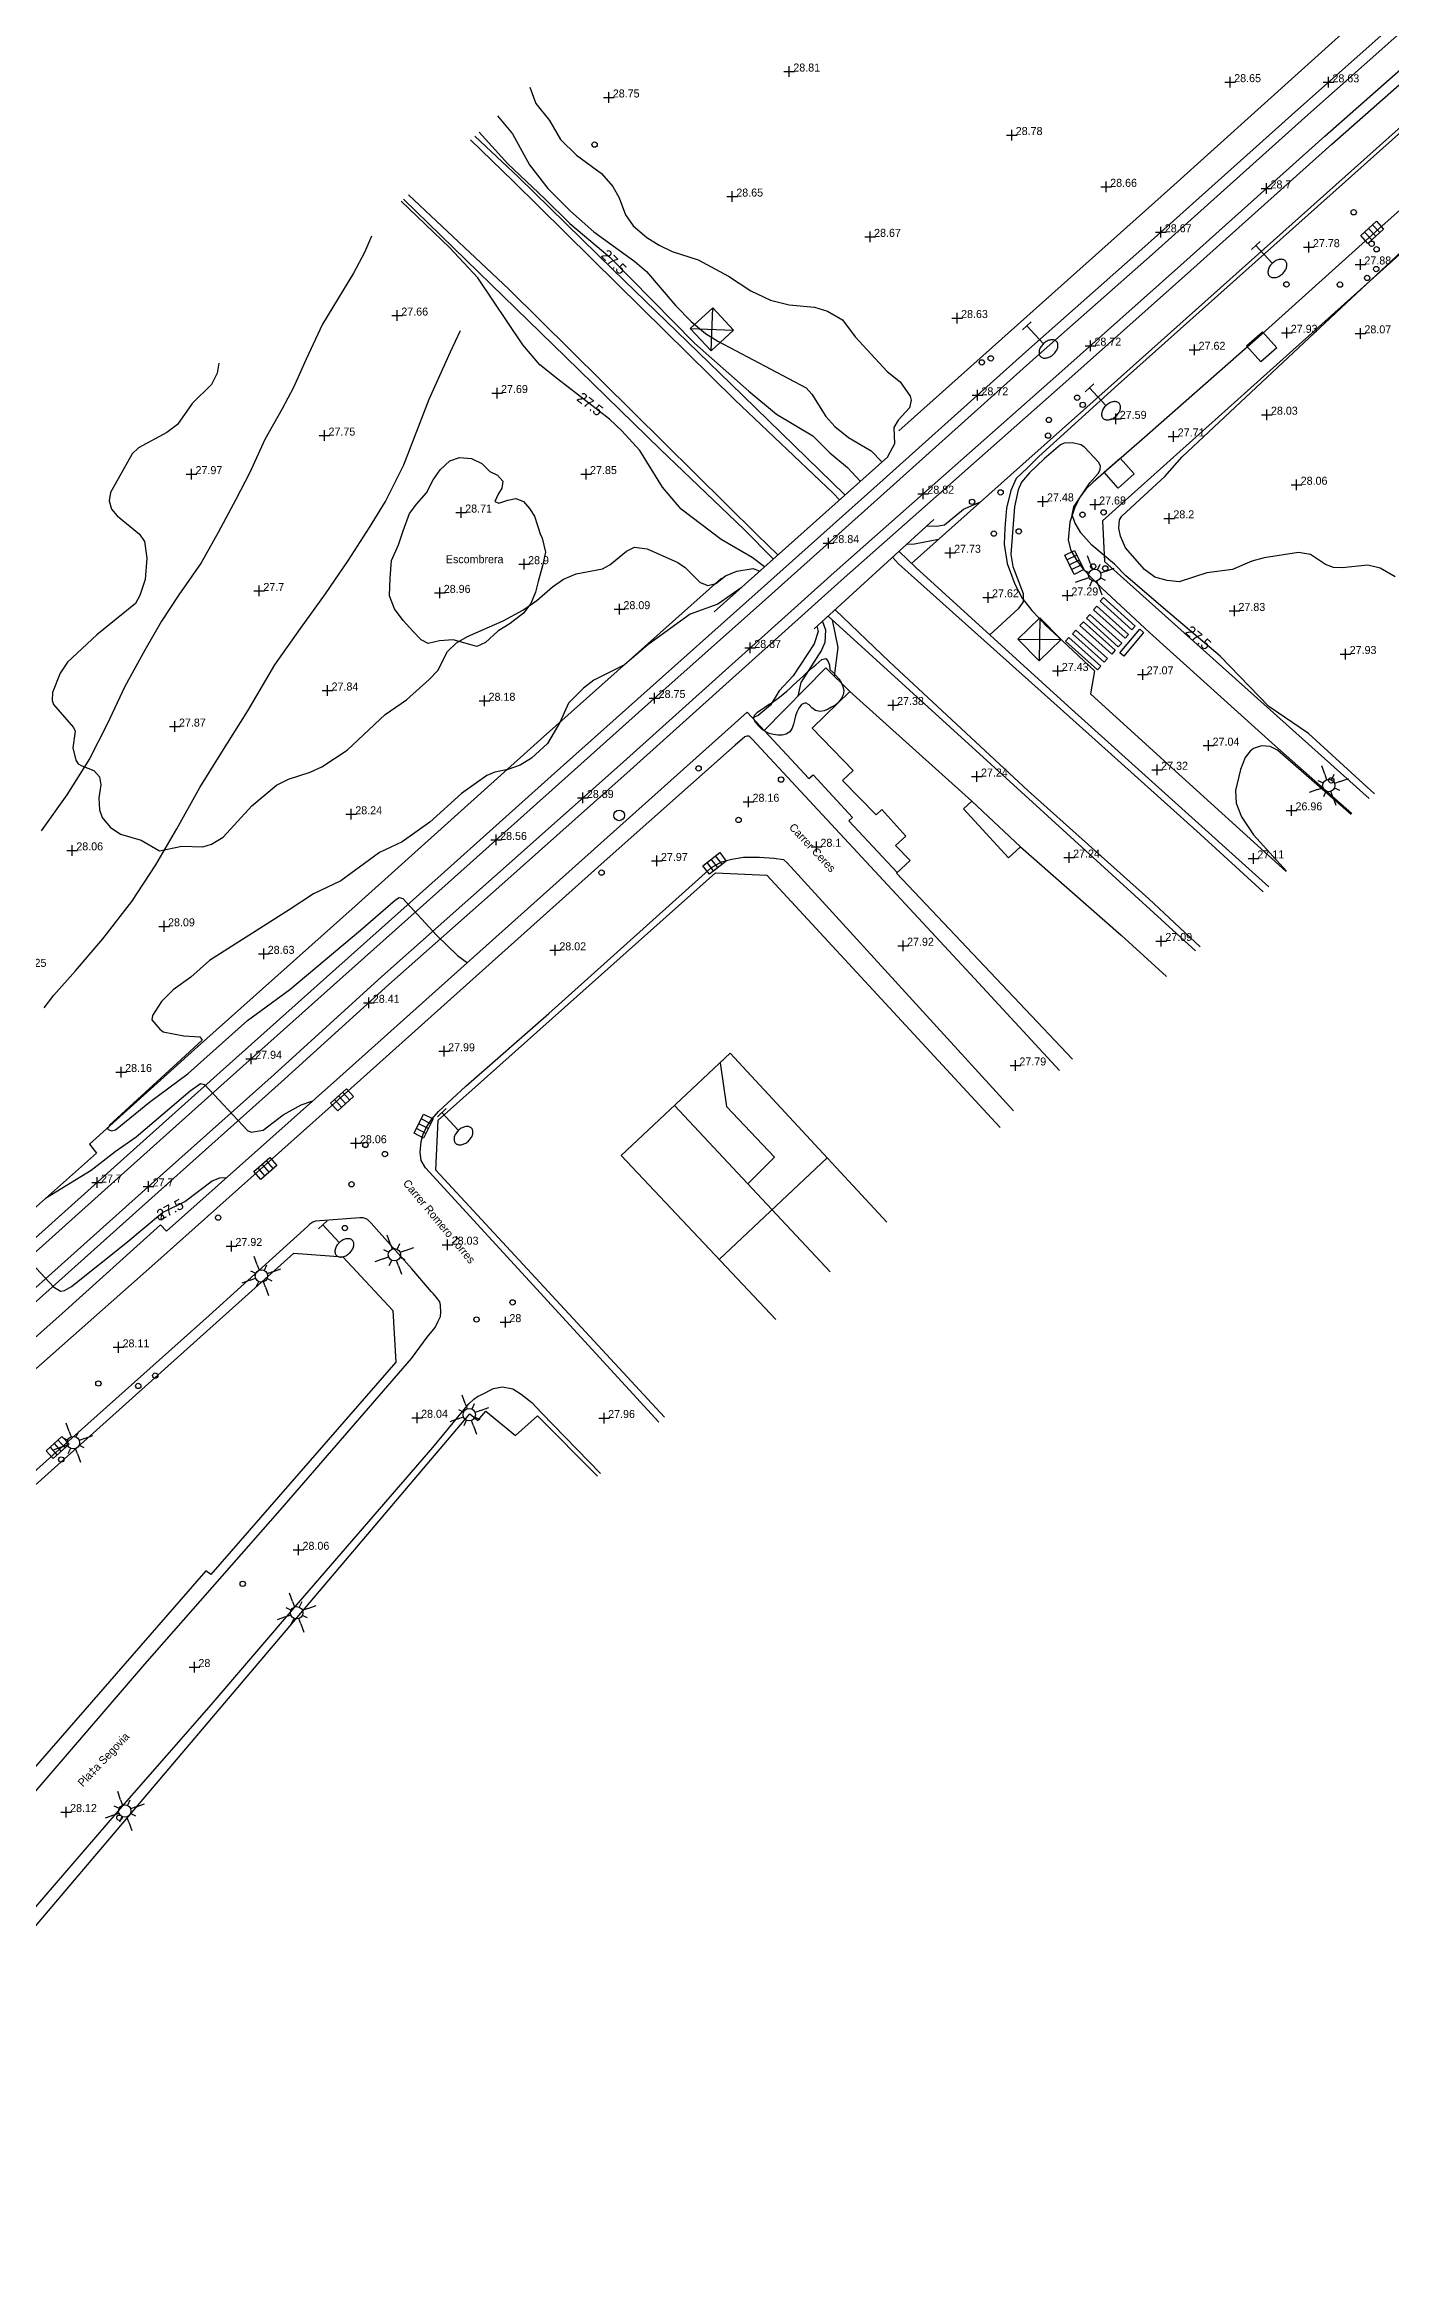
# Model space of a CAD drawing. Extents: x 471511 to 473316, y 4381952 to 4383346.
# Drawn here: x 471716.7 to 471842.9, y 4382049.3 to 4382256.7 of the extents above; entities that cross this region are included whole.
import ezdxf
from ezdxf.enums import TextEntityAlignment as Align

# ---------------------------------------------------------------- set-up
doc = ezdxf.new("R2010")
doc.units = 0
doc.header["$LTSCALE"] = 4
doc.header["$MEASUREMENT"] = 0
doc.header["$PDMODE"] = 2
doc.header["$PDSIZE"] = 0.5
doc.layers.get('0').update_dxf_attribs({"linetype": 'CONTINUOUS'})
for name, color, linetype in [('100', 31, 'CONTINUOUS'), ('101', 34, 'CONTINUOUS'), ('130', 46, 'CONTINUOUS'), ('206', 252, 'CONTINUOUS'), ('222', 7, 'CONTINUOUS'), ('241', 12, 'CONTINUOUS'), ('290', 253, 'CONTINUOUS'), ('300', 4, 'CONTINUOUS'), ('400', 7, 'CONTINUOUS'), ('410', 201, 'CONTINUOUS'), ('411', 12, 'CONTINUOUS'), ('412', 252, 'CONTINUOUS'), ('420', 7, 'CONTINUOUS'), ('451', 5, 'CONTINUOUS'), ('452', 7, 'CONTINUOUS'), ('505', 60, 'CONTINUOUS'), ('7101', 7, 'CONTINUOUS'), ('7107', 41, 'CONTINUOUS'), ('7201', 210, 'CONTINUOUS'), ('7202', 7, 'CONTINUOUS'), ('7400', 2, 'CONTINUOUS'), ('7403', 1, 'CONTINUOUS'), ('7433', 32, 'CONTINUOUS'), ('7435', 7, 'CONTINUOUS'), ('7440', 7, 'CONTINUOUS'), ('7505', 7, 'CONTINUOUS'), ('8405', 7, 'CONTINUOUS')]:
    doc.layers.add(name, color=color, linetype=linetype)

# ---------------------------------------------------------------- blocks, each defined once
blk = doc.blocks.new('STRAFIC')
at = {"color": 1}
blk.add_lwpolyline([(-0.03, 3.64, 0.07), (-0.44, 3.59, 0.08), (-0.76, 3.44, 0.11), (-0.99, 3.21, 0.14), (-1.06, 2.96, 0.14), (-0.99, 2.71, 0.11), (-0.76, 2.48, 0.08), (-0.44, 2.33, 0.07), (-0.03, 2.28, 0.07), (0.38, 2.33, 0.08), (0.7, 2.48, 0.11), (0.93, 2.71, 0.14), (1, 2.96, 0.14), (0.93, 3.21, 0.11), (0.7, 3.44, 0.08), (0.38, 3.59, 0.07)], format="xyb", close=True, dxfattribs=at)
for points in [[(0, 0), (0, 2.25)], [(-0.56, 0), (0.56, 0)]]:
    blk.add_lwpolyline(points, dxfattribs=at)
blk = doc.blocks.new('MOJON')
blk.add_circle((0, 0), 0.25)
blk = doc.blocks.new('FAROLA')
at = {"color": 7}
for p, q in [((-1.04, 0.43), (-1.8, 0.75)), ((-1.04, 0.43), (-0.54, 0.22)), ((-0.43, 1.04), (-0.22, 0.54)), ((0.43, 1.04), (0.22, 0.54)), ((0.43, 1.04), (0.75, 1.8)), ((1.04, 0.43), (0.54, 0.22)), ((-1.04, -0.43), (-0.54, -0.22)), ((-0.43, -1.04), (-0.75, -1.8)), ((-0.43, -1.04), (-0.22, -0.54)), ((0.43, -1.04), (0.22, -0.54)), ((1.04, -0.43), (0.54, -0.22)), ((1.04, -0.43), (1.8, -0.75))]:
    blk.add_line(p, q, dxfattribs=at)
blk.add_circle((0, 0), 0.58, dxfattribs=at)
blk = doc.blocks.new('TORRE')
at = {"color": 7}
blk.add_lwpolyline([(1.43, -1.43), (1.43, 1.43), (-1.43, 1.43), (-1.43, -1.43)], close=True, dxfattribs=at)
for points in [[(-1.43, -1.43), (1.43, 1.43)], [(1.43, -1.43), (-1.43, 1.43)]]:
    blk.add_lwpolyline(points)
blk = doc.blocks.new('REJILLA')
at = {"color": 7}
for p, q in [((-0.5, 0.5), (-0.5, -0.5)), ((0.01, 0.5), (0.01, -0.5)), ((0.51, 0.5), (0.51, -0.5))]:
    blk.add_line(p, q, dxfattribs=at)
blk.add_lwpolyline([(-1, -0.5), (-1, 0.5), (1, 0.5), (1, -0.5)], close=True, dxfattribs=at)
blk = doc.blocks.new('ALCORQUE')
at = {"color": 1}
blk.add_lwpolyline([(-1, 1), (1, 1), (1, -1), (-1, -1)], close=True, dxfattribs=at)
blk = doc.blocks.new('POSTE')
at = {"color": 7}
blk.add_circle((0, 0), 0.5, dxfattribs=at)
blk = doc.blocks.new('COTA')
at = {"color": 7}
blk.add_point((0, 0), dxfattribs=at)

msp = doc.modelspace()

# ---------------------------------------------------------------- linework, layer by layer
at = {"layer": '100'}
for points, elevation in [([(471762.206, 4382252.733), (471762.746, 4382251.194), (471764.035, 4382249.599), (471765.072, 4382247.812), (471766.561, 4382246.345), (471768.916, 4382244.617), (471769.958, 4382243.405), (471770.573, 4382242.361), (471771.172, 4382240.738), (471771.882, 4382239.723), (471773.176, 4382238.618), (471774.303, 4382237.896), (471775.539, 4382237.328), (471777.977, 4382236.526), (471780.827, 4382235.007), (471782.903, 4382233.633), (471784.76, 4382232.761), (471786.504, 4382232.325), (471788.894, 4382232.108), (471790.095, 4382231.722), (471791.497, 4382230.922), (471792.704, 4382229.322), (471795.677, 4382226.081), (471796.911, 4382225.092), (471797.858, 4382223.754), (471797.954, 4382223.392), (471797.79, 4382222.655), (471796.724, 4382221.506), (471796.311, 4382220.82), (471796.393, 4382219.295), (471795.733, 4382218.076)], 28.5), ([(471759.164, 4382250.034), (471760.577, 4382248.35), (471762.169, 4382245.432), (471763.885, 4382243.219), (471766.009, 4382241.103), (471768.2, 4382239.154), (471772.027, 4382236.38), (471773.128, 4382235.451), (471775.882, 4382232.224), (471777.332, 4382230.753), (471778.674, 4382229.637), (471779.828, 4382228.913), (471788.091, 4382224.543), (471788.618, 4382223.938), (471789.952, 4382221.84), (471790.788, 4382220.921), (471792.078, 4382219.87), (471794.201, 4382218.64), (471795.19, 4382217.591)], 28), ([(471843.331, 4382206.815), (471841.922, 4382207.651), (471840.766, 4382207.912), (471838.352, 4382207.656), (471837.543, 4382207.69), (471836.794, 4382207.978), (471835.391, 4382208.902), (471834.245, 4382209.109), (471831.039, 4382208.589), (471829.881, 4382208.28), (471828.071, 4382207.522), (471825.66, 4382207.19), (471823.081, 4382206.363), (471821.943, 4382206.469), (471820.782, 4382206.803), (471819.824, 4382207.5), (471818.044, 4382209.543), (471817.572, 4382210.629), (471817.414, 4382211.397), (471817.464, 4382212.165), (471817.693, 4382212.508), (471820.188, 4382214.82), (471821.708, 4382216.237), (471823.335, 4382218.072), (471838.734, 4382232.476), (471848.639, 4382241.71)], 28), ([(471733.049, 4382226.86), (471732.882, 4382225.921), (471732.346, 4382224.862), (471730.534, 4382223.08), (471729.162, 4382221.095), (471728.149, 4382220.348), (471725.506, 4382218.91), (471724.923, 4382218.352), (471722.89, 4382214.732), (471722.755, 4382213.939), (471722.98, 4382213.159), (471723.501, 4382212.537), (471725.614, 4382210.809), (471726.063, 4382210.125), (471726.298, 4382208.569), (471726.141, 4382206.584), (471725.627, 4382205.078), (471725.229, 4382204.309), (471721.61, 4382201.39), (471718.842, 4382198.824), (471718.158, 4382197.792), (471717.431, 4382195.984), (471717.415, 4382195.23), (471717.541, 4382194.872), (471719.415, 4382192.703), (471719.583, 4382192.359), (471719.361, 4382190.796), (471719.617, 4382189.636), (471719.844, 4382189.312), (471720.19, 4382189.105), (471721.321, 4382188.686), (471721.834, 4382188.088), (471721.967, 4382187.32), (471721.786, 4382186.125), (471721.848, 4382184.977), (471722.111, 4382184.271), (471722.85, 4382183.355), (471723.83, 4382182.697), (471725.743, 4382182.132), (471727.473, 4382181.128), (471729.565, 4382181.575), (471731.532, 4382181.522), (471732.336, 4382181.755), (471733.435, 4382182.421), (471736.139, 4382185.352), (471738.439, 4382187.283), (471739.574, 4382187.874), (471741.605, 4382188.502), (471742.693, 4382189.002), (471745.059, 4382190.581), (471748.628, 4382193.906), (471750.634, 4382195.303), (471752.752, 4382197.203), (471753.552, 4382198.038), (471754.484, 4382199.818), (471755.313, 4382200.633), (471756.364, 4382201.228), (471759.681, 4382202.693), (471761.524, 4382203.696), (471762.839, 4382204.596), (471764.306, 4382205.902), (471765.349, 4382206.603), (471766.535, 4382207.093), (471768.999, 4382207.566), (471769.685, 4382207.962), (471771.254, 4382209.237), (471771.991, 4382209.607), (471773.184, 4382209.454), (471776.08, 4382208.16), (471776.743, 4382207.692), (471778.157, 4382206.285), (471778.876, 4382206.027), (471779.617, 4382206.21), (471780.543, 4382206.92), (471781.61, 4382207.358), (471783.121, 4382207.591), (471783.74, 4382207.361)], 28), ([(471799.433, 4382211.613), (471800.314, 4382211.562), (471801.07, 4382211.711), (471802.853, 4382213.168), (471804.456, 4382213.866)], 28.5), ([(471797.54, 4382209.884), (471798.259, 4382209.902), (471800.518, 4382210.359)], 28), ([(471781.993, 4382205.801), (471779.811, 4382204.271), (471777.238, 4382203.336), (471773.239, 4382200.449), (471771.067, 4382198.573), (471768.199, 4382197.131), (471767.211, 4382196.399), (471765.804, 4382194.981), (471765.007, 4382193.17), (471763.848, 4382191.201), (471762.353, 4382189.837), (471761.295, 4382189.182), (471760.14, 4382188.752), (471758.908, 4382188.519), (471758.162, 4382188.189), (471755.788, 4382186.508), (471752.815, 4382183.82), (471750.228, 4382181.994), (471748.114, 4382180.999), (471744.478, 4382178.332), (471741.896, 4382177.114), (471739.642, 4382175.62), (471732.156, 4382170.86), (471730.419, 4382169.297), (471728.764, 4382168.125), (471727.661, 4382167.036), (471726.809, 4382165.694), (471726.742, 4382165.306), (471727.514, 4382164.426), (471727.832, 4382164.193), (471729.749, 4382163.807), (471731.254, 4382163.703), (471731.465, 4382163.392), (471729.138, 4382161.254), (471722.771, 4382155.417), (471722.606, 4382155.064), (471722.963, 4382154.894), (471723.351, 4382155.001), (471726.55, 4382157.579), (471730.177, 4382160.261), (471735.739, 4382165.238), (471739.686, 4382168.144), (471746.33, 4382173.703), (471749.602, 4382176.561), (471749.927, 4382176.765), (471750.294, 4382176.679), (471753.457, 4382173.239), (471755.411, 4382171.33), (471756.338, 4382170.641)], 28.5), ([(471789.112, 4382202.188), (471789.235, 4382201.694), (471788.857, 4382200.547), (471786.884, 4382197.548), (471785.564, 4382196.128), (471784.741, 4382194.798), (471783.585, 4382193.822), (471783.056, 4382193.613)], 28.5), ([(471789.619, 4382202.651), (471789.91, 4382201.851), (471789.861, 4382200.66), (471789.52, 4382199.939), (471787.605, 4382196.935), (471787.314, 4382195.634)], 28), ([(471839.176, 4382184.547), (471832.3, 4382190.574), (471831.598, 4382190.925), (471830.795, 4382190.988), (471830.025, 4382190.725), (471829.716, 4382190.495), (471829.243, 4382189.883), (471828.827, 4382188.779), (471828.354, 4382186.783), (471828.405, 4382185.618), (471828.917, 4382184.34), (471830.023, 4382182.63), (471833.127, 4382179.237)], 27), ([(471716.8, 4382148.576), (471721.083, 4382151.225), (471723.303, 4382152.973), (471725.282, 4382154.322), (471730.363, 4382158.646), (471731.311, 4382159.34), (471731.682, 4382159.249), (471735.723, 4382154.929), (471736.072, 4382154.764), (471737.207, 4382154.947), (471739.065, 4382156.402), (471740.748, 4382157.325), (471741.862, 4382157.713)], 28)]:
    msp.add_lwpolyline(points, dxfattribs=dict(at, elevation=elevation))
at = {"layer": '101', "elevation": 27.5}
for points in [[(471757.439, 4382248.503), (471760.121, 4382245.523), (471763.588, 4382242.255), (471765.941, 4382239.953), (471769.696, 4382236.77), (471777.614, 4382228.727), (471782.727, 4382224.237), (471785.308, 4382222.071), (471788.71, 4382220.052), (471790.326, 4382218.434), (471791.963, 4382217.061), (471793.164, 4382215.781)], [(471784.194, 4382207.767), (471783.039, 4382208.638), (471780.139, 4382210.329), (471776.392, 4382213.165), (471774.632, 4382215.215), (471772.494, 4382218.673), (471770.83, 4382220.503), (471769.67, 4382221.599), (471764.806, 4382225.35), (471763.128, 4382226.697), (471761.535, 4382228.561), (471757.302, 4382234.857), (471754.671, 4382237.7), (471750.133, 4382242.02)], [(471841.39, 4382186.49), (471835.183, 4382192.146), (471831.481, 4382194.678), (471826.914, 4382199.382), (471821.974, 4382203.568), (471818.076, 4382206.915), (471817.011, 4382208.021), (471814.881, 4382209.78), (471813.861, 4382210.935), (471813.279, 4382211.908), (471813.037, 4382212.638), (471813.189, 4382213.395), (471814.677, 4382215.635), (471815.485, 4382216.516), (471815.66, 4382216.851), (471815.678, 4382217.229), (471815.507, 4382217.572), (471814.19, 4382218.983), (471813.855, 4382219.204), (471813.07, 4382219.386), (471812.277, 4382219.349), (471811.93, 4382219.202), (471810.417, 4382217.895), (471809.022, 4382216.57), (471808.295, 4382215.685), (471807.966, 4382214.972), (471807.62, 4382213.388), (471807.276, 4382208.923), (471807.467, 4382207.8), (471808.428, 4382205.248), (471808.433, 4382204.468), (471807.968, 4382203.824), (471805.318, 4382201.385)], [(471790.53, 4382202.784), (471791.057, 4382200.199), (471790.722, 4382197.516)], [(471704.597, 4382137.75), (471708.177, 4382139.732), (471712.599, 4382143.648), (471713.261, 4382144.061), (471713.663, 4382144.08), (471714.357, 4382143.714), (471717.551, 4382140.265), (471718.18, 4382139.864), (471718.56, 4382139.92), (471719.225, 4382140.309), (471724.312, 4382144.385), (471727.753, 4382147.258), (471729.863, 4382148.265), (471732.407, 4382150.222), (471733.135, 4382150.5), (471733.801, 4382150.527)]]:
    msp.add_lwpolyline(points, dxfattribs=at)
at = {"layer": '130'}
msp.add_polyline3d([(471763.345, 4382210.44, 28), (471763.671, 4382209.123, 28), (471763.379, 4382207.853, 28), (471762.975, 4382206.379, 28), (471762.734, 4382205.388, 28), (471762.3, 4382204.315, 28), (471761.585, 4382203.43, 28), (471760.339, 4382202.446, 28), (471759.205, 4382201.743, 28.029), (471758.024, 4382200.668, 27.942), (471757.232, 4382200.307, 27.855), (471755.002, 4382200.926, 27.87), (471753.734, 4382200.812, 27.899), (471752.669, 4382200.589, 27.87), (471752.007, 4382200.917, 27.855), (471751.252, 4382201.693, 27.681), (471750.309, 4382202.721, 27.681), (471749.512, 4382203.819, 27.681), (471749.048, 4382205.045, 27.696), (471749.096, 4382206.712, 27.696), (471749.217, 4382208.346, 27.71), (471749.89, 4382209.814, 27.71), (471750.302, 4382211.136, 27.71), (471750.921, 4382212.765, 27.725), (471751.594, 4382213.67, 27.725), (471752.507, 4382214.69, 27.725), (471753.121, 4382215.91, 27.725), (471753.774, 4382216.854, 27.725), (471754.68, 4382217.705, 27.725), (471755.587, 4382218.02, 27.725), (471756.721, 4382217.918, 27.746), (471757.704, 4382217.444, 27.768), (471758.448, 4382216.705, 27.812), (471759.17, 4382216.35, 27.812), (471759.652, 4382215.782, 27.826), (471759.558, 4382215.14, 27.826), (471759.235, 4382214.568, 27.826), (471758.911, 4382213.871, 27.826), (471759.294, 4382213.725, 27.826), (471760.13, 4382213.995, 27.877), (471760.885, 4382214.159, 27.928), (471761.596, 4382213.871, 27.928), (471762.176, 4382213.217, 27.928), (471762.628, 4382212.525, 27.928), (471763.167, 4382210.867, 27.928)], close=True, dxfattribs=at)
at = {"layer": '206'}
for points in [[(471747.355, 4382238.742, 27.907), (471746.689, 4382237.214, 27.907), (471745.674, 4382235.289, 27.907), (471742.745, 4382230.52, 27.791), (471741.218, 4382227.238, 27.791), (471740.033, 4382224.582, 27.849), (471738.965, 4382222.562, 27.849), (471737.343, 4382219.706, 27.849), (471735.937, 4382216.614, 27.849), (471734.627, 4382214.06, 27.791), (471732.979, 4382210.979, 27.791), (471731.389, 4382208.138, 27.791), (471729.282, 4382205.133, 27.849), (471727.652, 4382202.674, 27.849), (471726.108, 4382199.953, 27.849), (471724.227, 4382196.533, 27.965), (471722.568, 4382193.022, 28.023), (471720.904, 4382189.771, 28.139), (471718.773, 4382186.402, 28.197), (471716.389, 4382183.003, 28.197)], [(471716.66, 4382166.414, 27.874), (471717.562, 4382167.599, 27.874), (471719.59, 4382169.895, 27.874), (471722.151, 4382172.897, 27.874), (471724.871, 4382176.386, 27.874), (471727.142, 4382179.822, 27.874), (471729.087, 4382183.19, 27.874), (471731.241, 4382187.093, 27.874), (471733.148, 4382190.147, 27.874), (471735.764, 4382194.257, 27.874), (471738.293, 4382198.582, 27.874), (471740.684, 4382201.972, 27.874), (471743.038, 4382205.234, 27.874), (471745.208, 4382208.374, 27.816), (471747.147, 4382211.443, 27.816), (471748.663, 4382213.89, 27.816), (471750.375, 4382217.309, 27.816), (471752.764, 4382223.463, 27.584), (471754.755, 4382227.916, 27.584), (471755.684, 4382229.902, 27.584)]]:
    msp.add_polyline3d(points, dxfattribs=at)
at = {"layer": '222'}
for points in [[(471860.568, 4382274.137, 28.55), (471855.225, 4382269.392, 28.55), (471845.302, 4382260.5, 28.521), (471834.184, 4382250.619, 28.666), (471819.858, 4382237.793, 28.673), (471808.691, 4382227.907, 28.673), (471795.305, 4382215.908, 28.818), (471783.611, 4382205.46, 28.862), (471772.304, 4382195.392, 28.746), (471764.2, 4382188.129, 28.572), (471753.881, 4382178.897, 28.543), (471743.12, 4382169.313, 28.202), (471733.161, 4382160.387, 27.868), (471724.434, 4382152.576, 27.781), (471715.842, 4382144.858, 27.52), (471706.18, 4382136.236, 27.172), (471696.737, 4382127.811, 26.897), (471680.924, 4382113.756, 26.404), (471674.42, 4382107.971, 26.248)], [(471861.243, 4382273.399, 28.55), (471855.891, 4382268.646, 28.55), (471845.968, 4382259.754, 28.521), (471834.849, 4382249.873, 28.666), (471820.523, 4382237.047, 28.673), (471809.356, 4382227.16, 28.673), (471795.972, 4382215.163, 28.818), (471784.276, 4382204.714, 28.862), (471772.97, 4382194.646, 28.746), (471764.867, 4382187.384, 28.572), (471754.547, 4382178.151, 28.543), (471743.786, 4382168.567, 28.202), (471733.828, 4382159.642, 27.868), (471725.101, 4382151.831, 27.781), (471716.509, 4382144.113, 27.52), (471706.846, 4382135.49, 27.172), (471697.402, 4382127.064, 26.897), (471681.589, 4382113.009, 26.404), (471675.101, 4382107.238, 26.248)], [(471676.898, 4382105.303, 26.295), (471686.494, 4382113.958, 26.643), (471695.7, 4382122.193, 26.832), (471705.634, 4382131.049, 27.238), (471726.697, 4382149.904, 27.702), (471738.216, 4382160.19, 28.093), (471748.315, 4382169.357, 28.485), (471758.891, 4382178.732, 28.782), (471770.946, 4382189.464, 28.941), (471790.709, 4382207.22, 28.818), (471801.775, 4382216.997, 28.818), (471811.779, 4382225.856, 28.717), (471823.488, 4382236.27, 28.746), (471836.721, 4382248.136, 28.659), (471848.836, 4382258.814, 28.572), (471861.977, 4382270.636, 28.557), (471862.967, 4382271.517, 28.545)], [(471677.579, 4382104.57, 26.295), (471687.163, 4382113.214, 26.643), (471696.366, 4382121.447, 26.832), (471706.3, 4382130.303, 27.238), (471727.363, 4382149.158, 27.702), (471738.885, 4382159.447, 28.093), (471748.983, 4382168.613, 28.485), (471759.555, 4382177.984, 28.782), (471771.612, 4382188.718, 28.941), (471791.375, 4382206.473, 28.818), (471802.437, 4382216.248, 28.818), (471812.443, 4382225.108, 28.717), (471824.154, 4382235.524, 28.746), (471837.385, 4382247.389, 28.659), (471849.501, 4382258.067, 28.572), (471862.644, 4382269.891, 28.557), (471863.642, 4382270.779, 28.545)]]:
    msp.add_polyline3d(points, dxfattribs=at)
at = {"layer": '241'}
for points in [[(471795.742, 4382218.084, 28.698), (471779.483, 4382203.558, 28.727)], [(471800.078, 4382212.201, 28.538), (471788.837, 4382201.937, 28.654)]]:
    msp.add_polyline3d(points, dxfattribs=at)
at = {"layer": '290'}
for points in [[(471814.702, 4382203.293, 27.288), (471817.677, 4382200.622, 27.128), (471817.36, 4382200.269, 27.129), (471814.386, 4382202.941, 27.289)], [(471815.357, 4382204.088, 27.288), (471818.331, 4382201.416, 27.128), (471818.014, 4382201.064, 27.129), (471815.04, 4382203.735, 27.289)], [(471815.971, 4382204.884, 27.288), (471818.945, 4382202.212, 27.128), (471818.628, 4382201.86, 27.129), (471815.654, 4382204.531, 27.289)], [(471813.379, 4382201.839, 27.288), (471816.354, 4382199.167, 27.128), (471816.037, 4382198.815, 27.129), (471813.063, 4382201.486, 27.289)], [(471814.082, 4382202.615, 27.288), (471817.056, 4382199.943, 27.128), (471816.739, 4382199.591, 27.129), (471813.765, 4382202.262, 27.289)], [(471819.736, 4382201.601, 27.129), (471817.871, 4382199.395, 27.057), (471817.506, 4382199.704, 27.056), (471819.371, 4382201.91, 27.129)], [(471812.737, 4382201.133, 27.288), (471815.711, 4382198.461, 27.128), (471815.395, 4382198.109, 27.129), (471812.42, 4382200.781, 27.289)]]:
    msp.add_polyline3d(points, close=True, dxfattribs=at)
at = {"layer": '300'}
for points in [[(471791.21, 4382214.035, 25.482), (471790.62, 4382214.67, 25.493), (471781.404, 4382223.422, 25.479), (471770.417, 4382234.264, 25.689), (471760.634, 4382243.921, 25.551), (471756.636, 4382247.791, 25.569)], [(471785.451, 4382208.89, 25.098), (471783.512, 4382210.752, 25.08), (471771.893, 4382222.253, 25.384), (471760.225, 4382233.775, 25.428), (471750.814, 4382242.624, 25.7)], [(471830.936, 4382177.313, 25.006), (471825.04, 4382182.691, 25.181), (471815.188, 4382191.551, 25.109), (471796.756, 4382208.057, 25.377), (471796.198, 4382208.659, 25.388)], [(471825.046, 4382172.143, 25.022), (471820.208, 4382176.634, 25.022), (471808.921, 4382186.77, 25.094), (471795.913, 4382198.846, 25.196), (471790.813, 4382203.742, 25.148)]]:
    msp.add_polyline3d(points, dxfattribs=at)
at = {"layer": '400'}
for points in [[(471813.062, 4382161.624, 31.538), (471796.563, 4382179.047, 31.699), (471797.834, 4382180.236, 31.699), (471796.486, 4382181.629, 31.699), (471797.44, 4382182.508, 31.815), (471795.183, 4382185.007, 30.945), (471794.648, 4382184.523, 30.742), (471791.503, 4382187.722, 30.742), (471792.509, 4382188.684, 30.742), (471788.67, 4382192.645, 30.742), (471792.188, 4382196.089, 30.96), (471803.636, 4382185.787, 32.076), (471802.863, 4382185.07, 32.091), (471807.058, 4382180.48, 34.106), (471808.177, 4382181.514, 34.121), (471817.624, 4382173.239, 33.686), (471821.894, 4382169.376, 29.911)], [(471774.822, 4382128.057, 41.854), (471753.374, 4382151.204, 41.951), (471753.609, 4382155.886, 41.922), (471779.607, 4382179.092, 41.748), (471784.4, 4382178.847, 41.762), (471805.853, 4382155.691, 41.182), (471806.298, 4382155.215, 41.182)], [(471708.163, 4382071.337, 28.205), (471756.553, 4382128.362, 44.764), (471757.313, 4382127.754, 44.749), (471758.064, 4382128.637, 44.749), (471760.838, 4382126.334, 44.749), (471762.919, 4382128.173, 44.807), (471768.526, 4382122.53, 44.807)]]:
    msp.add_polyline3d(points, dxfattribs=at)
msp.add_polyline3d([(471740.062, 4382143.419, 39.226), (471744.671, 4382143.086, 39.052), (471749.358, 4382138.054, 39.066), (471749.626, 4382133.23, 38.994), (471732.295, 4382113.304, 39.371), (471731.803, 4382113.645, 39.371), (471712.048, 4382090.971, 39.356), (471696.997, 4382104.067, 39.69), (471707.956, 4382113.995, 39.516), (471707.61, 4382114.338, 39.516)], close=True, dxfattribs=at)
at = {"layer": '410'}
for points in [[(472026.155, 4382425.329, 28.57), (472015.229, 4382415.636, 28.564), (472004.588, 4382406.155, 28.811), (471993.546, 4382396.262, 28.651), (471980.487, 4382384.673, 28.912), (471968.24, 4382373.738, 28.977), (471949.066, 4382356.558, 28.948), (471938.475, 4382347.085, 29.101), (471926.911, 4382336.744, 29.115), (471914.537, 4382325.813, 29.304), (471905.347, 4382317.6, 29.304), (471897.125, 4382310.127, 29.101), (471886.079, 4382300.298, 29.267), (471873.917, 4382289.364, 29.26), (471858.89, 4382275.969, 29.231), (471842.734, 4382261.726, 29.43), (471822.25, 4382243.239, 29.35), (471796.771, 4382220.512, 29.278)], [(471797.959, 4382208.081, 27.843), (471808.422, 4382217.397, 28.26), (471816.408, 4382224.507, 28.579), (471832.783, 4382239.139, 28.187), (471854.402, 4382258.451, 28.376)], [(471780.174, 4382206.702, 30.046), (471763.178, 4382191.57, 29.611), (471745.805, 4382175.959, 29.582), (471730.763, 4382162.508, 29.611), (471720.898, 4382153.645, 29.611), (471721.563, 4382152.802, 29.466), (471708.876, 4382141.546, 29.376)], [(471784.156, 4382192.431, 30.343), (471789.93, 4382198.287, 30.271), (471792.188, 4382196.089, 30.314)], [(471744.374, 4382159.953, 29.261), (471782.572, 4382194.133, 30.16), (471788.356, 4382187.92, 30.363), (471788.757, 4382188.279, 30.291), (471792.429, 4382184.267, 30.291), (471792.1, 4382183.957, 30.204), (471796.622, 4382179.101, 30.204)], [(471803.636, 4382185.787, 31.677), (471808.183, 4382181.509, 31.677)], [(471780.021, 4382161.285, 31.061), (471780.636, 4382157.18, 31.061), (471785.124, 4382152.427, 31.061), (471782.618, 4382149.946, 31.003)], [(471775.742, 4382157.261, 31.213), (471790.343, 4382141.681, 30.992)], [(471790.057, 4382152.362, 31.416), (471779.941, 4382142.852, 31.068)]]:
    msp.add_polyline3d(points, dxfattribs=at)
at = {"layer": '411'}
for points in [[(471863.168, 4382258.462, 28.086), (471854.917, 4382251.079, 27.868), (471842.094, 4382239.728, 27.839), (471830.235, 4382229.029, 27.709), (471819.568, 4382219.664, 27.477), (471815.006, 4382215.681, 27.433), (471814.35, 4382215.079, 27.477), (471813.79, 4382214.325, 27.52), (471813.293, 4382213.364, 27.52), (471812.826, 4382211.933, 27.506), (471812.671, 4382210.268, 27.477), (471812.901, 4382209.306, 27.433), (471813.401, 4382208.452, 27.404), (471813.959, 4382207.666, 27.346), (471814.615, 4382206.959, 27.332), (471815.829, 4382205.772, 27.346), (471820.293, 4382201.608, 27.274), (471832.078, 4382190.997, 27.158), (471839.266, 4382184.626, 26.997)], [(471853.531, 4382257.162, 28.012), (471837.789, 4382243.098, 27.889), (471817.349, 4382224.846, 27.686), (471809.906, 4382218.108, 27.7), (471808.885, 4382217.082, 27.642), (471807.795, 4382216.04, 27.68), (471807.28, 4382214.922, 27.68), (471806.881, 4382213.251, 27.593), (471806.73, 4382211.4, 27.578), (471806.671, 4382209.885, 27.578), (471806.955, 4382208.059, 27.506), (471807.657, 4382206.142, 27.491), (471808.348, 4382204.83, 27.477), (471809.244, 4382203.683, 27.462), (471809.9, 4382202.968, 27.462), (471810.565, 4382202.268, 27.433), (471812.132, 4382200.823, 27.433), (471815.141, 4382198.008, 27.274), (471814.752, 4382195.849, 27.332), (471821.994, 4382189.28, 27.245), (471833.091, 4382179.206, 27.1)], [(471811.86, 4382160.569, 27.964), (471803.501, 4382169.568, 28.116), (471790.041, 4382184.089, 28.159), (471783.041, 4382191.614, 28.304), (471782.916, 4382191.741, 28.304), (471782.75, 4382191.884, 28.304), (471782.536, 4382191.893, 28.304), (471782.347, 4382191.832, 28.304), (471781.446, 4382191.057, 28.304), (471769.157, 4382180.157, 28.159), (471757.166, 4382169.406, 28.145), (471743.007, 4382156.713, 28.05), (471726.756, 4382142.226, 28.029), (471710.949, 4382128.258, 28.217), (471693.796, 4382112.916, 28.369), (471690.179, 4382109.583, 28.369), (471688.575, 4382111.285, 28.427)], [(471774.283, 4382127.584, 27.653), (471752.416, 4382151.443, 27.835), (471752.015, 4382152.109, 27.835), (471751.907, 4382152.887, 27.835), (471751.991, 4382153.897, 27.864), (471752.183, 4382154.577, 27.922), (471752.509, 4382155.25, 27.922), (471752.998, 4382156.001, 27.965), (471753.619, 4382156.726, 27.951), (471756.205, 4382159.09, 28.067), (471763.959, 4382165.9, 28.139), (471779.209, 4382179.59, 28.096), (471780.151, 4382180.097, 28.096), (471781.139, 4382180.366, 28.081), (471782.223, 4382180.544, 28.023), (471783.738, 4382180.54, 27.907), (471785.074, 4382180.456, 27.907), (471785.96, 4382180.336, 27.907), (471786.32, 4382180.029, 27.907), (471807.533, 4382156.77, 27.81)], [(471711.562, 4382088.026, 28.195), (471726.088, 4382104.897, 28.188), (471738.795, 4382119.347, 28.13), (471751.088, 4382133.56, 28.072), (471752.571, 4382135.546, 28.072), (471753.319, 4382136.477, 28.072), (471753.558, 4382136.999, 28.072), (471753.802, 4382137.499, 28.072), (471753.851, 4382137.916, 28.072), (471753.83, 4382138.562, 28.072), (471753.752, 4382138.859, 28.101), (471753.579, 4382139.128, 28.13), (471753.309, 4382139.447, 28.145), (471753.131, 4382139.641, 28.145), (471752.978, 4382139.808, 28.145), (471751.119, 4382141.953, 28.166), (471747.332, 4382146.23, 28.079), (471747.145, 4382146.434, 28.079), (471746.963, 4382146.594, 28.079), (471746.74, 4382146.677, 28.079), (471746.56, 4382146.729, 28.079), (471746.248, 4382146.746, 28.123), (471742.109, 4382146.426, 28.094), (471741.839, 4382146.327, 28.094), (471741.564, 4382146.14, 28.094), (471741.368, 4382145.964, 28.094), (471741.035, 4382145.658, 28.094), (471732.128, 4382137.597, 28.181), (471720.761, 4382127.442, 28.311), (471705.482, 4382113.792, 28.398)], [(471692.628, 4382055.399, 28.246), (471701.35, 4382065.413, 28.174), (471707.421, 4382072.342, 28.146), (471715.684, 4382081.947, 28.002), (471724.408, 4382092.07, 28.103), (471732.121, 4382100.878, 28.103), (471740.514, 4382110.675, 27.944), (471753.084, 4382125.208, 27.973), (471756.478, 4382129.301, 27.973), (471756.952, 4382129.736, 27.973), (471757.284, 4382130.005, 27.973), (471757.635, 4382130.16, 27.973), (471758.783, 4382130.735, 27.944), (471759.629, 4382130.913, 27.9), (471760.613, 4382130.713, 27.9), (471761.394, 4382130.205, 27.9), (471762.365, 4382129.422, 27.9), (471763.293, 4382128.474, 27.886), (471768.824, 4382122.792, 27.886)]]:
    msp.add_polyline3d(points, dxfattribs=at)
at = {"layer": '412'}
msp.add_polyline3d([(471865.211, 4382249.906, 28.516), (471864.633, 4382249.384, 28.516), (471861.483, 4382252.849, 28.16), (471845.231, 4382238.369, 27.929), (471829.463, 4382224.27, 27.654), (471815.878, 4382212.081, 27.625), (471816.074, 4382208.251, 27.509), (471840.873, 4382186.036, 27.091)], dxfattribs=at)
at = {"layer": '420'}
msp.add_polyline3d([(471785.259, 4382137.218, 41.959), (471770.762, 4382152.576, 42.183), (471780.96, 4382162.168, 42.183), (471795.647, 4382146.337, 42.002)], dxfattribs=at)
at = {"layer": '451'}
msp.add_polyline3d([(471619.159, 4382049.278, 29.475), (471625.515, 4382055.129, 29.502), (471649.114, 4382076.155, 29.372), (471674.79, 4382099.048, 29.125), (471679.139, 4382102.89, 29.145), (471718.345, 4382137.774, 29.16), (471727.563, 4382146.101, 29.392), (471728.14, 4382145.481, 29.305), (471744.374, 4382159.953, 29.261)], dxfattribs=at)
at = {"layer": '452'}
for points in [[(471791.737, 4382214.506, 27.219), (471780.998, 4382224.934, 27.219), (471770.014, 4382235.596, 27.306), (471761.125, 4382244.279, 27.472), (471757.025, 4382248.136, 27.413)], [(471750.349, 4382242.212, 27.525), (471765.582, 4382227.417, 27.356), (471774.452, 4382218.747, 27.342), (471782.268, 4382211.29, 27.233), (471785.016, 4382208.501, 27.139)], [(471831.469, 4382177.781, 27.22), (471812.671, 4382194.697, 27.654), (471798.375, 4382207.702, 27.958), (471796.804, 4382209.212, 27.712)], [(471790.146, 4382203.133, 28.205), (471805.413, 4382189.259, 28.161), (471824.608, 4382171.759, 28.052)]]:
    msp.add_polyline3d(points, dxfattribs=at)
at = {"layer": '505'}
msp.add_polyline3d([(471790.316, 4382198.152, 30.633), (471790.616, 4382197.863, 30.633), (471790.892, 4382197.562, 30.633), (471791.163, 4382197.258, 30.633), (471791.382, 4382196.927, 30.633), (471791.548, 4382196.551, 30.633), (471791.624, 4382196.154, 30.633), (471791.573, 4382195.778, 30.633), (471791.392, 4382195.394, 30.633), (471791.136, 4382195.077, 30.633), (471790.802, 4382194.806, 30.633), (471790.485, 4382194.593, 30.633), (471790.146, 4382194.407, 30.633), (471789.794, 4382194.262, 30.633), (471789.391, 4382194.192, 30.633), (471788.978, 4382194.287, 30.59), (471788.644, 4382194.532, 30.575), (471788.385, 4382194.815, 30.575), (471788.024, 4382195.001, 30.575), (471787.657, 4382194.846, 30.575), (471787.414, 4382194.518, 30.575), (471787.236, 4382194.149, 30.575), (471787.1, 4382193.784, 30.575), (471787.001, 4382193.397, 30.575), (471786.913, 4382193.014, 30.575), (471786.781, 4382192.633, 30.575), (471786.556, 4382192.298, 30.575), (471786.214, 4382192.07, 30.575), (471785.851, 4382191.974, 30.575), (471785.432, 4382191.974, 30.575), (471785.017, 4382192.036, 30.575), (471784.631, 4382192.152, 30.575), (471784.248, 4382192.333, 30.575), (471783.929, 4382192.553, 30.575), (471783.649, 4382192.817, 30.575), (471783.385, 4382193.138, 30.575), (471783.188, 4382193.471, 30.575), (471783.248, 4382193.871, 30.575), (471783.54, 4382194.146, 30.575), (471783.849, 4382194.368, 30.575), (471784.208, 4382194.604, 30.575), (471784.543, 4382194.814, 30.575), (471784.895, 4382195.04, 30.575), (471785.25, 4382195.28, 30.575), (471785.598, 4382195.537, 30.575), (471785.944, 4382195.812, 30.575), (471786.274, 4382196.103, 30.575), (471786.583, 4382196.398, 30.575), (471786.872, 4382196.663, 30.575), (471787.197, 4382196.961, 30.575), (471787.496, 4382197.236, 30.575), (471787.777, 4382197.493, 30.575), (471788.077, 4382197.776, 30.575), (471788.376, 4382198.039, 30.575), (471788.688, 4382198.313, 30.575), (471788.995, 4382198.588, 30.575), (471789.278, 4382198.839, 30.575), (471789.576, 4382199.081, 30.575), (471789.929, 4382199.18, 30.699), (471790.175, 4382198.885, 30.706), (471790.298, 4382198.531, 30.677)], close=True, dxfattribs=at)

# ---------------------------------------------------------------- block references
at = {"layer": '7101'}
for p in [(471786.515, 4382254.183, 28.805), (471827.849, 4382253.188, 28.652), (471837.056, 4382253.172, 28.628), (471769.591, 4382251.754, 28.747), (471807.365, 4382248.232, 28.783), (471781.169, 4382242.465, 28.645), (471816.221, 4382243.376, 28.66), (471831.249, 4382243.229, 28.695), (471794.089, 4382238.688, 28.674), (471821.339, 4382239.119, 28.672), (471835.23, 4382237.723, 27.782), (471840.053, 4382236.099, 27.884), (471749.765, 4382231.309, 27.66), (471802.243, 4382231.079, 28.631), (471814.741, 4382228.49, 28.724), (471824.511, 4382228.101, 27.623), (471833.151, 4382229.694, 27.927), (471840.056, 4382229.645, 28.072), (471759.115, 4382224.051, 27.689), (471804.15, 4382223.837, 28.722), (471817.118, 4382221.63, 27.594), (471831.292, 4382222.018, 28.029), (471742.94, 4382220.06, 27.754), (471822.55, 4382219.978, 27.71), (471730.475, 4382216.45, 27.971), (471767.46, 4382216.454, 27.848), (471834.077, 4382215.454, 28.065), (471799.079, 4382214.615, 28.818), (471810.299, 4382213.895, 27.478), (471815.185, 4382213.603, 27.681), (471755.755, 4382212.849, 28.711), (471822.142, 4382212.304, 28.195), (471790.178, 4382209.986, 28.84), (471801.589, 4382209.079, 27.731), (471761.651, 4382208.01, 28.899), (471736.831, 4382205.498, 27.696), (471753.744, 4382205.318, 28.957), (471805.145, 4382204.902, 27.615), (471812.589, 4382205.079, 27.289), (471770.589, 4382203.793, 28.095), (471828.244, 4382203.628, 27.833), (471782.852, 4382200.16, 28.867), (471838.673, 4382199.59, 27.934), (471811.684, 4382198.002, 27.427), (471819.645, 4382197.683, 27.072), (471743.226, 4382196.167, 27.841), (471757.946, 4382195.206, 28.182), (471773.891, 4382195.466, 28.755), (471796.244, 4382194.81, 27.384), (471728.921, 4382192.788, 27.87), (471825.821, 4382191.002, 27.043), (471821, 4382188.736, 27.325), (471804.109, 4382188.105, 27.239), (471745.451, 4382184.568, 28.24), (471767.162, 4382186.095, 28.891), (471782.691, 4382185.742, 28.16), (471833.593, 4382184.938, 26.963), (471759.029, 4382182.161, 28.555), (471719.295, 4382181.184, 28.058), (471774.108, 4382180.192, 27.971), (471789.058, 4382181.52, 28.102), (471812.749, 4382180.51, 27.239), (471830.019, 4382180.428, 27.108), (471727.899, 4382174.066, 28.095), (471764.58, 4382171.817, 28.015), (471797.18, 4382172.246, 27.921), (471821.392, 4382172.689, 27.094), (471737.242, 4382171.487, 28.631), (471747.091, 4382166.896, 28.411), (471736.07, 4382161.651, 27.943), (471754.154, 4382162.354, 27.986), (471723.874, 4382160.413, 28.16), (471807.708, 4382161.023, 27.79), (471745.886, 4382153.737, 28.058), (471721.616, 4382150.045, 27.696), (471726.451, 4382149.684, 27.696), (471734.215, 4382144.103, 27.921), (471754.489, 4382144.228, 28.029), (471759.897, 4382136.967, 28), (471723.634, 4382134.607, 28.109), (471751.619, 4382128.002, 28.037), (471769.157, 4382127.983, 27.957), (471740.504, 4382115.631, 28.058), (471730.744, 4382104.639, 28), (471718.714, 4382091.051, 28.116)]:
    msp.add_blockref('COTA', p, dxfattribs=at)
at = {"layer": '7201'}
for p, rotation in [((471779.256, 4382230.019, 28.589), 312.8000158874832), ((471809.974, 4382200.965, 27.441), 224.3000013142477)]:
    msp.add_blockref('TORRE', p, dxfattribs=dict(at, rotation=rotation))
at = {"layer": '7202', "rotation": 222.6000043791743}
msp.add_blockref('POSTE', (471770.571, 4382184.465, 28.874), dxfattribs=at)
at = {"layer": '7400', "rotation": 222.6000043791743}
for p in [(471815.153, 4382206.97, 27.404), (471837.094, 4382187.265, 27.122), (471749.494, 4382143.287, 28.054), (471737.026, 4382141.295, 28.199), (471756.514, 4382128.295, 27.907), (471719.397, 4382125.671, 28.22), (471740.332, 4382109.734, 27.965), (471724.22, 4382091.151, 28.125)]:
    msp.add_blockref('FAROLA', p, dxfattribs=at)
at = {"layer": '7403', "rotation": 222.6000043791743}
for p in [(471830.252, 4382237.883, 28.369), (471808.789, 4382230.341, 28.603), (471814.657, 4382224.548, 28.637), (471753.948, 4382156.604, 28.132), (471742.783, 4382146.089, 28.068)]:
    msp.add_blockref('STRAFIC', p, dxfattribs=at)
at = {"layer": '7433'}
for p, rotation in [((471830.805, 4382228.378, 27.796), 41.49999967852578), ((471817.446, 4382216.548, 27.68), 41.60000196656949)]:
    msp.add_blockref('ALCORQUE', p, dxfattribs=dict(at, rotation=rotation))
at = {"layer": '7435'}
for p, rotation in [((471841.162, 4382239.114, 27.709), 222.4999982764334), ((471813.235, 4382208.175, 27.31), 296.3000160152983), ((471779.511, 4382179.968, 27.994), 217.90000746734), ((471744.594, 4382157.804, 28.021), 42.49999967077942), ((471752.23, 4382155.343, 27.922), 243.4999981137597), ((471737.407, 4382151.363, 27.934), 41.40000120517931), ((471717.918, 4382125.22, 28.148), 42.49999967077942)]:
    msp.add_blockref('REJILLA', p, dxfattribs=dict(at, rotation=rotation))
at = {"layer": '7440', "rotation": 222.6000043791743}
for p in [(471768.263, 4382247.339, 28.748), (471839.428, 4382240.996, 27.738), (471841.109, 4382238.041, 27.926), (471841.576, 4382237.528, 27.926), (471833.118, 4382234.238, 27.796), (471838.142, 4382234.215, 27.883), (471840.694, 4382234.839, 27.926), (471841.546, 4382235.675, 27.897), (471804.568, 4382226.921, 28.857), (471805.399, 4382227.302, 28.857), (471813.504, 4382223.615, 28.854), (471814.026, 4382222.944, 28.796), (471810.778, 4382220.065, 28.738), (471810.847, 4382221.531, 28.84), (471803.651, 4382213.85, 28.941), (471806.323, 4382214.736, 27.651), (471814.004, 4382212.644, 27.564), (471815.978, 4382212.863, 27.665), (471805.691, 4382210.873, 27.651), (471808.026, 4382211.08, 27.593), (471815.007, 4382207.807, 27.477), (471816.137, 4382207.616, 27.477), (471778.013, 4382188.871, 28.355), (471785.74, 4382187.824, 28.21), (471837.329, 4382187.745, 27.122), (471781.759, 4382184.033, 28.137), (471768.921, 4382179.098, 28.174), (471746.776, 4382153.578, 28.166), (471748.605, 4382152.727, 28.065), (471745.47, 4382149.89, 28.065), (471727.608, 4382146.79, 27.117), (471732.975, 4382146.762, 28.065), (471744.85, 4382145.783, 28.148), (471760.577, 4382138.82, 27.93), (471757.195, 4382137.213, 27.945), (471721.75, 4382131.221, 28.177), (471725.48, 4382130.987, 28.38), (471727.078, 4382131.955, 28.177), (471718.265, 4382124.097, 28.22), (471735.273, 4382112.438, 28.09), (471723.709, 4382090.519, 28.038)]:
    msp.add_blockref('MOJON', p, dxfattribs=at)

# ---------------------------------------------------------------- texts
at = {"layer": '7101'}
for s, p in [('28.81', (471786.895, 4382254.183, 28.81)), ('28.65', (471828.229, 4382253.188, 28.65)), ('28.63', (471837.436, 4382253.172, 28.63)), ('28.75', (471769.971, 4382251.754, 28.75)), ('28.78', (471807.745, 4382248.232, 28.78)), ('28.65', (471781.549, 4382242.465, 28.65)), ('28.66', (471816.601, 4382243.376, 28.66)), ('28.7', (471831.629, 4382243.229, 28.7)), ('28.67', (471794.469, 4382238.688, 28.67)), ('28.67', (471821.719, 4382239.119, 28.67)), ('27.78', (471835.61, 4382237.723, 27.78)), ('27.88', (471840.433, 4382236.099, 27.88)), ('27.66', (471750.145, 4382231.309, 27.66)), ('28.63', (471802.623, 4382231.079, 28.63)), ('27.93', (471833.531, 4382229.694, 27.93)), ('28.07', (471840.436, 4382229.645, 28.07)), ('28.72', (471815.121, 4382228.49, 28.72)), ('27.62', (471824.891, 4382228.101, 27.62)), ('27.69', (471759.495, 4382224.051, 27.69)), ('28.72', (471804.53, 4382223.837, 28.72)), ('27.59', (471817.498, 4382221.63, 27.59)), ('28.03', (471831.672, 4382222.018, 28.03)), ('27.75', (471743.32, 4382220.06, 27.75)), ('27.71', (471822.93, 4382219.978, 27.71)), ('27.97', (471730.855, 4382216.45, 27.97)), ('27.85', (471767.84, 4382216.454, 27.85)), ('28.06', (471834.457, 4382215.454, 28.06)), ('28.82', (471799.459, 4382214.615, 28.82)), ('27.48', (471810.679, 4382213.895, 27.48)), ('27.68', (471815.565, 4382213.603, 27.68)), ('28.71', (471756.135, 4382212.849, 28.71)), ('28.2', (471822.522, 4382212.304, 28.2)), ('28.84', (471790.558, 4382209.986, 28.84)), ('27.73', (471801.969, 4382209.079, 27.73)), ('28.9', (471762.031, 4382208.01, 28.9)), ('27.7', (471737.211, 4382205.498, 27.7)), ('28.96', (471754.124, 4382205.318, 28.96)), ('27.62', (471805.525, 4382204.902, 27.62)), ('27.29', (471812.969, 4382205.079, 27.29)), ('28.09', (471770.969, 4382203.793, 28.09)), ('27.83', (471828.624, 4382203.628, 27.83)), ('28.87', (471783.232, 4382200.16, 28.87)), ('27.93', (471839.053, 4382199.59, 27.93)), ('27.43', (471812.064, 4382198.002, 27.43)), ('27.07', (471820.025, 4382197.683, 27.07)), ('27.84', (471743.606, 4382196.167, 27.84)), ('28.18', (471758.326, 4382195.206, 28.18)), ('28.75', (471774.271, 4382195.466, 28.75)), ('27.38', (471796.624, 4382194.81, 27.38)), ('27.87', (471729.301, 4382192.788, 27.87)), ('27.04', (471826.201, 4382191.002, 27.04)), ('27.24', (471804.489, 4382188.105, 27.24)), ('27.32', (471821.38, 4382188.736, 27.32)), ('28.89', (471767.542, 4382186.095, 28.89)), ('28.24', (471745.831, 4382184.568, 28.24)), ('28.16', (471783.071, 4382185.742, 28.16)), ('26.96', (471833.973, 4382184.938, 26.96)), ('28.56', (471759.409, 4382182.161, 28.56)), ('28.06', (471719.675, 4382181.184, 28.06)), ('27.97', (471774.488, 4382180.192, 27.97)), ('28.1', (471789.438, 4382181.52, 28.1)), ('27.24', (471813.129, 4382180.51, 27.24)), ('27.11', (471830.399, 4382180.428, 27.11)), ('28.09', (471728.279, 4382174.066, 28.09)), ('28.63', (471737.622, 4382171.487, 28.63)), ('28.02', (471764.96, 4382171.817, 28.02)), ('27.92', (471797.56, 4382172.246, 27.92)), ('27.09', (471821.772, 4382172.689, 27.09)), ('28.25', (471714.365, 4382170.269, 28.25)), ('28.41', (471747.471, 4382166.896, 28.41)), ('27.94', (471736.45, 4382161.651, 27.94)), ('27.99', (471754.534, 4382162.354, 27.99)), ('28.16', (471724.254, 4382160.413, 28.16)), ('27.79', (471808.088, 4382161.023, 27.79)), ('28.06', (471746.266, 4382153.737, 28.06)), ('27.7', (471721.996, 4382150.045, 27.7)), ('27.7', (471726.831, 4382149.684, 27.7)), ('27.92', (471734.595, 4382144.103, 27.92)), ('28.03', (471754.869, 4382144.228, 28.03)), ('28', (471760.277, 4382136.967, 28)), ('28.11', (471724.014, 4382134.607, 28.11)), ('28.04', (471751.999, 4382128.002, 28.04)), ('27.96', (471769.537, 4382127.983, 27.96)), ('28.06', (471740.884, 4382115.631, 28.06)), ('28', (471731.124, 4382104.639, 28)), ('28.12', (471719.094, 4382091.051, 28.12))]:
    msp.add_text(s, height=0.75, dxfattribs=at).set_placement(p)
at = {"layer": '7107'}
for rotation, p in [(-44.2, (471770.08, 4382236.335, 27.5)), (-37.6, (471767.84, 4382223.01, 27.5)), (-40.2, (471824.867, 4382201.116, 27.5)), (27.8, (471728.468, 4382147.531, 27.5))]:
    msp.add_text('27.5', height=1, rotation=rotation, dxfattribs=at).set_placement(p, align=Align.MIDDLE_CENTER)
at = {"layer": '7505'}
msp.add_text('Escombrera', height=0.75, dxfattribs=at).set_placement((471757.019, 4382208.476, 28.812), align=Align.MIDDLE_CENTER)
at = {"layer": '8405'}
for s, rotation, p in [('Carrer Ceres', -46.9, (471788.689, 4382181.436)), ('Carrer Romero Torres', -50.2, (471753.694, 4382146.406)), ('Pla‡a Segovia', 46.7, (471722.223, 4382095.976))]:
    msp.add_text(s, height=0.75, rotation=rotation, dxfattribs=at).set_placement(p, align=Align.MIDDLE_CENTER)

doc.saveas('drawing.dxf')
